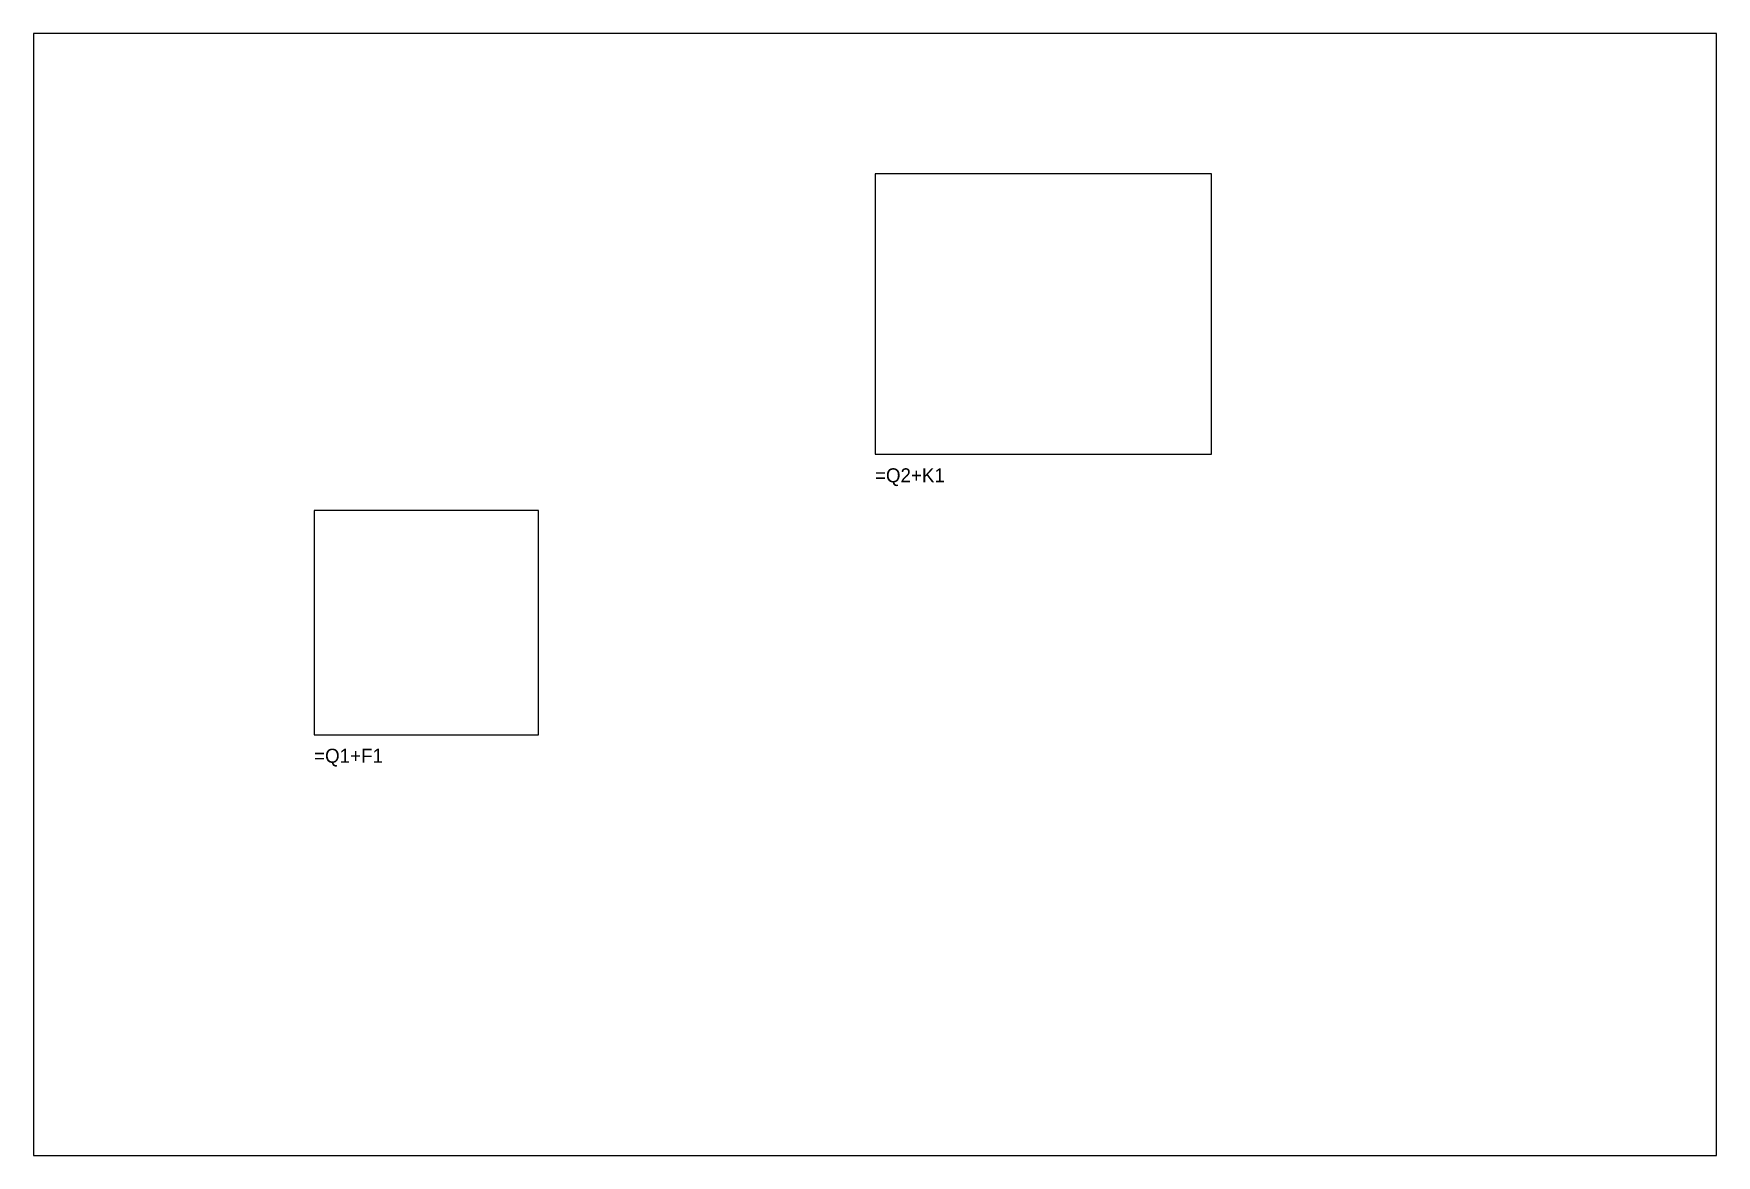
# Model space of a CAD drawing. Header units: millimetres. Extents: x 0 to 600, y 0 to 400.
import ezdxf

# ---------------------------------------------------------------- set-up
doc = ezdxf.new("R2010")
doc.units = ezdxf.units.MM

# ---------------------------------------------------------------- blocks, each defined once
blk = doc.blocks.new('MCB')
at = {"layer": 'DEVICE'}
blk.add_lwpolyline([(0, 0), (80, 0), (80, 80), (0, 80)], close=True, dxfattribs=at)
blk.add_attdef('TAG', (0, -10), '', height=5)
blk = doc.blocks.new('CONTACTOR')
at = {"layer": 'DEVICE'}
blk.add_lwpolyline([(0, 0), (120, 0), (120, 100), (0, 100)], close=True, dxfattribs=at)
blk.add_attdef('TAG', (0, -10), '', height=5)

msp = doc.modelspace()

# ---------------------------------------------------------------- linework, layer by layer
at = {"layer": 'PANEL'}
msp.add_lwpolyline([(0, 0), (600, 0), (600, 400), (0, 400)], close=True, dxfattribs=at)

# ---------------------------------------------------------------- block references
at = {"layer": 'DEVICE'}
ref = msp.add_blockref('CONTACTOR', (300, 250), dxfattribs=at)
ref.add_attrib('TAG', '=Q2+K1', (300, 240), dxfattribs={"height": 5})
ref = msp.add_blockref('MCB', (100, 150), dxfattribs=at)
ref.add_attrib('TAG', '=Q1+F1', (100, 140), dxfattribs={"height": 5})

doc.saveas('drawing.dxf')
